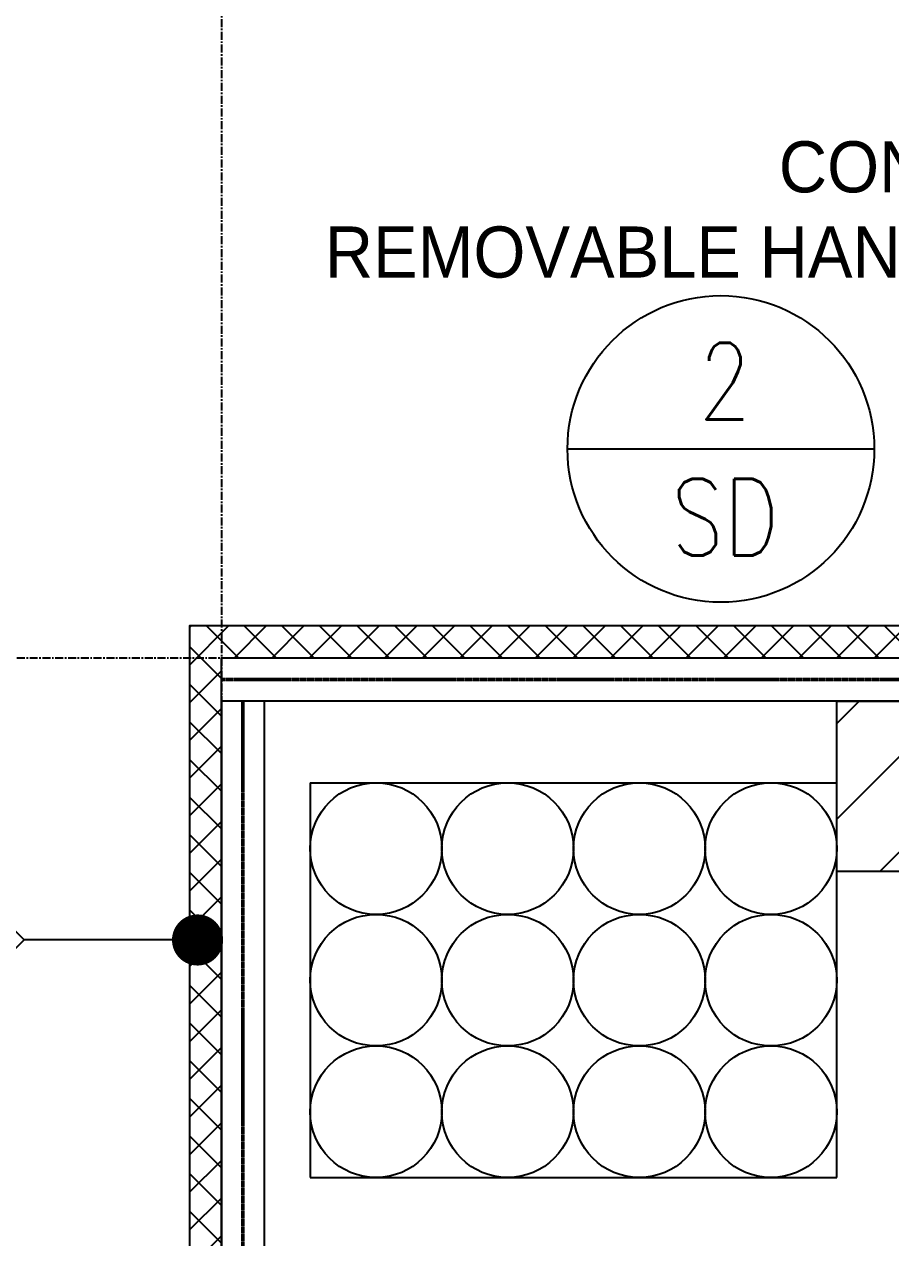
# Model space of a CAD drawing. Header units: millimetres. Extents: x 4133871 to 4440428, y -545651 to -495191.
# Drawn here: x 4152019 to 4156087, y -518567 to -512869 of the extents above; entities that cross this region are included whole.
import ezdxf
from ezdxf.enums import TextEntityAlignment as Align

# ---------------------------------------------------------------- set-up
doc = ezdxf.new("R2010")
doc.units = ezdxf.units.MM
doc.header["$LTSCALE"] = 60
doc.set_wipeout_variables(frame=1)
for name, pattern in [('CEN', [62, 60, -1, 0, -1]), ('CENTER', [2, 1.25, -0.25, 0.25, -0.25]), ('HIDDEN', [0.375, 0.25, -0.125])]:
    doc.linetypes.add(name, pattern=pattern)
for name, color, linetype in [('1', 7, 'Continuous'), ('1CEN', 1, 'CEN'), ('1ST FL FW1-2', 3, 'Continuous'), ('AA-XXXX-SYMB', 7, 'Continuous'), ('AA-XXXX-TEXT', 3, 'Continuous'), ('DIM-SCALE', 7, 'Continuous'), ('EQUIPMENT', 6, 'Continuous'), ('INI', 11, 'Continuous'), ('STEEL', 3, 'Continuous')]:
    doc.layers.add(name, color=color, linetype=linetype)
doc.styles.add('ArchiLab', font='')
doc.styles.add('ARCHILAB_ROMANS', font='romans.shx', dxfattribs={"bigfont": 'ghs.shx'})
doc.styles.add('Arial', font='arial.ttf')
doc.styles.add('GHS', font='romans.shx', dxfattribs={"width": 0.8, "bigfont": 'ghs.shx'})
doc.styles.add('돋움', font='')
doc.styles.get('ArchiLab').set_extended_font_data('Dotum')
doc.styles.get('돋움').set_extended_font_data('Dotum')
doc.dimstyles.new('일반도면_0060', dxfattribs={"dimtxt": 240, "dimasz": 240, "dimexe": 60, "dimexo": 300, "dimgap": 75, "dimtad": 1, "dimdec": 0, "dimzin": 0, "dimdsep": 46, "dimtxsty": '돋움', "dimcen": -300, "dimclrd": 7, "dimclre": 7, "dimclrt": 2, "dimadec": 8, "dimazin": 0, "dimtfac": 1, "dimtdec": 0, "dimtix": 1, "dimtmove": 2, "dimatfit": 3, "dimfxl": 1, "dimtolj": 1, "dimtzin": 0, "dimarcsym": 0})

# ---------------------------------------------------------------- blocks, each defined once
blk = doc.blocks.new('EQ')
at = {"layer": 'EQUIPMENT', "color": 253}
for p, q in [((-15312.6, 20720.8), (-15312.6, 18866.8)), ((-15312.6, 20720.8), (-12840.6, 20720.8)), ((-12840.6, 18866.8), (-12840.6, 20720.8)), ((-15312.6, 18866.8), (-12840.6, 18866.8))]:
    blk.add_line(p, q, dxfattribs=at)
for centre in [(-15003.6, 20411.8), (-14385.6, 20411.8), (-13767.6, 20411.8), (-13149.6, 20411.8), (-15003.6, 19793.8), (-14385.6, 19793.8), (-13767.6, 19793.8), (-13149.6, 19793.8), (-15003.6, 19175.8), (-14385.6, 19175.8), (-13767.6, 19175.8), (-13149.6, 19175.8)]:
    blk.add_circle(centre, 309, dxfattribs=at)
blk = doc.blocks.new('15M')
at = {"linetype": 'HIDDEN', "ltscale": 0.1}
for p, q in [((-95192.3, -152276.4), (-95192.3, -154870.4)), ((-95184.8, -152276.4), (-95184.8, -154870.4)), ((-110087.1, -154968.1), (-95087.1, -154968.1)), ((-110087.1, -154975.6), (-95087.1, -154975.6))]:
    blk.add_line(p, q, dxfattribs=at)
for points in [[(-95290.1, -154870.4), (-95087.1, -154870.4), (-95087.1, -152276.4), (-95290.1, -152276.4)], [(-110087.1, -154870.4), (-95087.1, -154870.4), (-95087.1, -155073.4), (-110087.1, -155073.4)]]:
    blk.add_lwpolyline(points, close=True)
blk = doc.blocks.new('외각')
at = {"rotation": 180}
blk.add_blockref('15M', (-125103.1, -149953.5), dxfattribs=at)
blk = doc.blocks.new('A$C1F841B1D')
blk.add_wipeout([(207.3, 585.3), (300, 600), (392.7, 585.3), (476.3, 542.7), (542.7, 476.3), (585.3, 392.7), (600, 300), (585.3, 207.3), (542.7, 123.7), (476.3, 57.3), (392.7, 14.7), (300, 0), (207.3, 14.7), (123.7, 57.3), (57.3, 123.7), (14.7, 207.3), (0, 300), (14.7, 392.7), (57.3, 476.3), (123.7, 542.7)])
at = {"layer": 'AA-XXXX-SYMB'}
blk.add_line((0, 300), (600, 300), dxfattribs=at)
blk.add_circle((300, 300), 300, dxfattribs=at)
at = {"layer": 'AA-XXXX-SYMB', "color": 3, "linetype": 'Continuous', "style": 'ArchiLab'}
for tag, p in [('NO', (307.7, 357.8)), ('MARK', (308.1, 91.4))]:
    blk.add_attdef(tag, text='', height=150, dxfattribs=at).set_placement(p, align=Align.CENTER)
blk = doc.blocks.new('A$C07F913FF')
h = blk.add_hatch()
h.set_pattern_fill('ANSI31', color=253, scale=100)
h.set_pattern_definition([(45, (-14085.02, -4679334.96), (-224.506403, 224.506403), [])])
h.paths.add_polyline_path([(7889.4, 11796.9), (20203, 11796.9), (20203, 10996.9), (7889.4, 10996.9)])
at = {"color": 253}
blk.add_lwpolyline([(7889.4, 11796.9), (20203, 11796.9), (20203, 10996.9), (7889.4, 10996.9)], close=True, dxfattribs=at)
blk = doc.blocks.new('A$C064809F0')
at = {"layer": 'AA-XXXX-TEXT'}
for p, q in [((475.2, 565.7), (1040.8, 1131.4)), ((1040.8, 1131.4), (1606.5, 565.7)), ((1040.8, 0), (475.2, 565.7)), ((1606.5, 565.7), (1040.8, 0))]:
    blk.add_line(p, q, dxfattribs=at)
at = {"layer": 'INI'}
blk.add_line((1040.8, 0), (475.2, 565.7), dxfattribs=at)
at = {"layer": 'AA-XXXX-TEXT', "style": 'ARCHILAB_ROMANS'}
blk.add_attdef('WALLTYPE', text='', height=300, dxfattribs=at).set_placement((1042.9, 560), align=Align.MIDDLE_CENTER)

msp = doc.modelspace()

# ---------------------------------------------------------------- linework, layer by layer
at = {"layer": '1CEN', "color": 1, "linetype": 'CENTER', "ltscale": 0.5}
msp.add_line((4152944, -502344.3), (4152944, -540844.3), dxfattribs=at)

# ---------------------------------------------------------------- block references
at = {"color": 3}
msp.add_blockref('외각', (4182960, -520964.2), dxfattribs=at)
at = {"layer": 'AA-XXXX-SYMB'}
ref = msp.add_blockref('A$C064809F0', (4150090.8, -517847.4), dxfattribs=dict(at, xscale=1.2, yscale=1.2, zscale=1.2))
ref.add_attrib('WALLTYPE', 'FW1-2', dxfattribs={"layer": 'AA-XXXX-TEXT', "height": 360, "style": 'Arial', "width": 0.6}).set_placement((4151342.2, -517175.4), align=Align.MIDDLE_CENTER)

# ---------------------------------------------------------------- leaders
msp.add_leader([(4152832.2, -517168.6), (4152018.6, -517168.6)], dimstyle='일반도면_0060', override={"dimasz": 240, "dimgap": 0.8, "dimtad": 0, "dimldrblk": 'Dot'}, dxfattribs=at)

# ---------------------------------------------------------------- next in the draw order: block references
at = {"layer": 'EQUIPMENT', "color": 3}
msp.add_blockref('EQ', (4168674, -537151), dxfattribs=at)

# ---------------------------------------------------------------- next in the draw order: hatches: boundary and pattern name
at = {"layer": '1ST FL FW1-2'}
h = msp.add_hatch(dxfattribs=at)
h.set_pattern_fill('ANSI37', color=253, scale=1000)
h.set_pattern_definition([(45, (0, 0), (-88.3883476, 88.3883476), []), (135, (0, 0), (-88.3883476, -88.3883476), [])])
h.paths.add_polyline_path([(4167944, -509844.2), (4173944, -509844.2), (4173944, -517084.2), (4174094, -517084.2), (4174094, -509694.2), (4167794, -509694.2), (4167794, -515694.3), (4152794, -515694.3), (4152794, -518844.3), (4152944, -518844.3), (4152944, -515844.3), (4167944, -515844.3)])

# ---------------------------------------------------------------- next in the draw order: linework, layer by layer
at = {"layer": '1CEN', "color": 1, "linetype": 'CENTER', "ltscale": 0.5}
msp.add_line((4146944, -515844.3), (4183944, -515844.3), dxfattribs=at)
at = {"layer": '1ST FL FW1-2', "color": 3}
msp.add_lwpolyline([(4152944, -524844.2), (4152944, -515844.3), (4167944, -515844.3), (4167944, -509844.2), (4173944, -509844.2), (4173944, -517084.2), (4174094, -517084.2), (4174094, -509694.2), (4167794, -509694.2), (4167794, -515694.3), (4152794, -515694.3), (4152794, -518844.3), (4152944, -518844.3)], dxfattribs=at)

# ---------------------------------------------------------------- next in the draw order: texts
at = {"layer": 'DIM-SCALE', "color": 2, "char_height": 240, "attachment_point": 6, "style": '돋움'}
for s, insert in [("\\A1;CON'C STOOP", (4157731.8, -513540.1)), ('\\A1;REMOVABLE HANDRAIL', (4157058.6, -513940.1))]:
    msp.add_mtext(s, dxfattribs=dict(at, insert=insert))

# ---------------------------------------------------------------- next in the draw order: block references
at = {"layer": 'AA-XXXX-SYMB', "linetype": 'Continuous'}
ref = msp.add_blockref('A$C1F841B1D', (4154569.1, -515582.9), dxfattribs=dict(at, xscale=2.4, yscale=2.4, zscale=2.4))
ref.add_attrib('NO', '2', dxfattribs={"layer": 'STEEL', "linetype": 'Continuous', "height": 360, "style": 'GHS', "width": 0.8}).set_placement((4155307.7, -514724.2), align=Align.CENTER)
ref.add_attrib('MARK', 'SD', dxfattribs={"layer": 'STEEL', "linetype": 'Continuous', "height": 360, "style": 'GHS', "width": 0.8}).set_placement((4155308.7, -515363.4), align=Align.CENTER)

# ---------------------------------------------------------------- next in the draw order: block references
at = {"layer": '1', "color": 3}
msp.add_blockref('A$C07F913FF', (4147944, -527844.3), dxfattribs=at)

doc.saveas('drawing.dxf')
